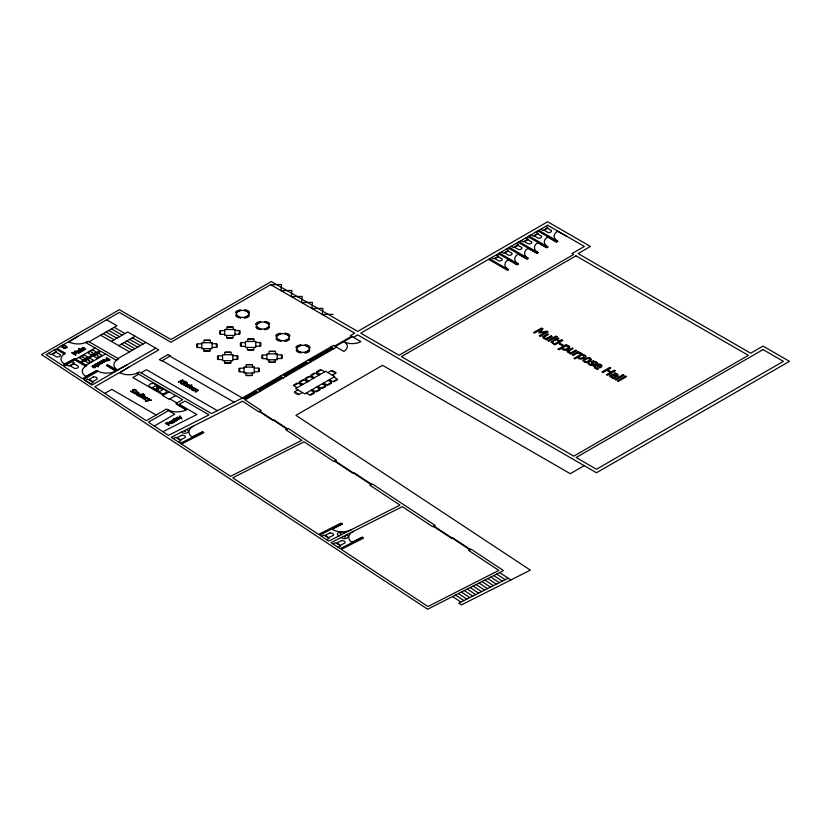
<?xml version="1.0" encoding="UTF-8"?>
<svg xmlns="http://www.w3.org/2000/svg" width="831" height="831" viewBox="0 0 831 831"><rect width="100%" height="100%" fill="white"/><g stroke="black" fill="none" stroke-linecap="round" stroke-linejoin="round"><path stroke-width="1.25" d="M558.12 349.207L559.107 349.789L561.569 348.355C563.958 353.404 574.855 345.935 566.545 345.488L567.158 345.135L566.171 344.553L558.12 349.217M585.564 357.008L585.793 356.219M585.751 356.613L585.408 355.533L583.767 354.795M593.895 366.097L595.183 368.268L597.686 369.151L598.767 368.528L598.195 368.424M567.178 351.16L567.885 352.541L570.492 353.102L569.837 353.476L570.824 354.048L576.704 350.64L575.717 350.069L571.323 352.614L569.515 352.323M592.732 364.279C590.872 366.835 589.449 361.599 587.943 363.531L589.989 365.235L592.669 365.526L594.248 364.414L592.991 361.797M593.895 366.107L595.266 364.799M542.975 336.742L543.464 338.446M567.178 351.17L572.081 347.971L573.078 348.553L568.601 351.357L569.515 352.334M542.975 336.752L547.66 333.875L548.647 334.457L544.565 336.846L544.669 338.051L546.902 338.518L551.296 335.984L552.283 336.555L546.403 339.952L545.416 339.37L546.071 338.986L543.464 338.435M617.859 375.965L617.911 374.376L614.919 372.849L613.912 373.441L616.623 374.594L616.249 375.809L612.405 374.428L609.777 375.435L609.757 376.557L613.008 377.679L612.374 378.043M568.311 349.01L569.38 348.231M584.172 358.182L585.242 357.392M585.647 359.2C580.485 365.723 597.188 358.223 586.748 358.701M583.04 357.652L584.276 356.073L581.565 355.117L578.231 357.06L580.028 358.306M617.859 375.955L613.361 378.614L612.374 378.032M508.562 259.542L507.481 260.248A12.455 7.188 0 0 0 508.562 269.711L507.502 270.324L488.586 259.376M518.399 253.86L517.329 254.566A12.455 7.188 0 0 0 518.399 264.029L517.007 264.829L508.229 259.76M528.246 248.178L527.176 248.885A12.455 7.188 0 0 0 528.246 258.348L526.854 259.147L518.077 254.078M538.093 242.486L537.023 243.192A12.455 7.188 0 0 0 538.093 252.655L537.034 253.268M547.941 236.804L546.871 237.51A12.455 7.188 0 0 0 547.941 246.973L546.549 247.773L537.771 242.704M557.788 231.122L556.718 231.828A12.455 7.188 0 0 0 557.788 241.291L556.396 242.091L547.608 237.022M544.565 336.856L545.302 336.389M68.973 341.915L77.927 336.316M89.104 341.821L116.932 325.752L106.586 319.779M64.506 364.144L74.208 358.982M75.735 359.179L95.108 347.992M111.354 341.396L127.694 331.964L158.742 349.893L94.786 386.81L146.225 420.735L166.543 409.008L168.932 410.389M118.75 345.665L135.089 336.233M86.175 365.204L105.547 354.016M85.811 376.443L95.513 371.28M118.023 358.514L145.851 342.445M106.7 365.495L115.654 371.093M117.451 369.909L127.153 364.736M155.802 348.189L117.441 370.346L107.552 364.632L106.378 365.308L116.267 371.021L92.044 385.002L83.661 379.476L97.944 371.228L96.77 370.553L82.57 378.749L63.769 366.357L74.79 359.989L85.572 366.222L86.746 365.536L81.542 362.534L100.915 351.347L116.278 360.218L118.625 358.857L88.159 341.271L85.811 342.632L99.741 350.672L80.368 361.859L74.79 358.639L62.678 365.63L46.1 354.692L55.854 349.062L64.267 353.913L65.441 353.237L57.027 348.386L119.332 312.414L170.957 342.227L270.667 284.659L281.532 284.493L281.003 290.621L291.858 290.455L291.338 296.594L302.193 296.428L301.674 302.557L312.529 302.391L311.999 308.519L322.864 308.353L322.335 314.492L333.2 314.326M119.903 372.745L128.857 367.146M104.789 393.406L111.77 389.375L156.166 415.001M138.652 374.21L132.887 377.544L163.406 395.161M141 372.859L146.464 369.712L217.369 410.649M156.083 389.49L159.272 387.651M169.171 391.837L162.679 395.587L169.171 399.337L175.673 395.587M177.065 404.292L186.019 409.891M168.89 410.369L148.417 422.179L168.433 435.382L209.048 414.856L185.074 401.02L178.239 404.967M154.275 426.043L174.759 414.222L168.485 410.597M256 391.401L243.576 398.568L244.511 399.109L256.935 391.941M258.69 389.843L281.283 376.807M283.973 375.248L306.556 362.202M309.257 360.654L331.839 347.607M334.592 346.08L351.606 336.254M259.636 390.383L282.218 377.347M284.919 375.789L307.501 362.752M310.192 361.194L332.784 348.147M335.34 346.517L352.354 336.69M336.482 347.171L245.103 399.929L261.246 410.597L258.753 411.854L242.6 401.196L171.259 437.251L230.509 476.329L301.85 440.326L285.698 429.658L288.201 428.391L336.482 460.281L333.958 461.558L304.104 441.812L232.763 477.815L318.574 534.406L340.959 523.094L342.414 524.049L332.036 529.305M353.497 337.344L357.714 334.914L596.471 472.756L789.45 361.35L763.035 346.091L750.694 353.217L578.106 253.569L590.436 246.443L547.66 221.752L357.714 331.413L271.353 281.553L170.957 339.515L119.332 309.703L41.55 354.608L427.643 609.248L503.503 570.585L471.094 549.187L468.601 550.444L498.829 570.409L427.944 606.537L341.271 549.374L363.656 538.062L362.202 537.096L351.814 542.352M297.903 389.895L294.517 391.848L299.004 394.445L302.391 392.492M327.84 372.61L331.226 370.657L335.714 373.254L332.327 375.207M295.026 392.149L294.351 392.533L297.986 394.632L298.661 394.247M331.735 370.958L332.41 370.564L336.036 372.662L335.36 373.046M566.597 236.201L557.456 231.34M546.902 338.508L551.296 335.973M545.416 339.38L546.071 339.006M557.04 336.617L548.844 341.364L547.858 340.772L556.043 336.046L557.04 336.628M560.728 340.295L561.746 339.682L562.878 340.346L561.849 340.939L560.728 340.295L561.849 340.928M577.42 353.03L573.245 355.45L572.258 354.868L578.137 351.471L579.124 352.053L578.251 352.562C582.947 352.801 580.017 354.37 577.42 353.03L578.085 353.071M597.229 362.825L596.17 363.438L597.229 362.835L596.7 362.16L593.209 360.903M606.537 374.667L610.38 372.444L606.775 370.356L602.932 372.589L601.893 371.976L609.736 367.447L610.775 368.06L607.7 369.837L611.304 371.924L614.379 370.138L615.418 370.751L607.586 375.269L606.537 374.656M584.183 465.661L570.263 473.691L382.561 365.318L295.95 415.323L530.365 570.139L461.454 604.906L458.774 603.14L508.198 578.189M584.172 358.171L581.129 359.127L579.051 358.857L577.431 357.507L574.959 358.94L573.972 358.358L582.022 353.715L583.009 354.297L582.396 354.65L583.767 354.806M116.049 370.896L114.751 371.55A13.223 7.635 0 0 1 97.352 370.896M162.876 431.715L196.916 414.513L179.309 404.344M173.253 438.56L175.777 437.293L180.909 440.669L178.385 441.947M192.044 436.971L202.432 431.725L203.896 432.691L181.49 443.993M180.41 443.287L202.795 431.964M321.441 536.296L323.955 535.019L329.086 538.405L326.573 539.683M333.054 543.952L335.568 542.685L340.7 546.071L338.186 547.338M362.565 537.335L340.18 548.657L331.06 542.643L402.277 506.65L432.66 526.719L435.164 525.452L372.413 484.016L369.92 485.273L399.971 505.123L328.744 541.116L319.665 535.122L342.05 523.81L341.479 524.101M595.266 364.809C597.541 362.202 605.435 365.308 600.283 367.78L596.211 365.411L595.204 366.928L597.51 368.31M585.647 359.21L586.748 358.691M587.766 361.568L588.857 361.059M583.04 357.642L580.028 358.296M583.082 360.758C584.827 363.708 590.145 362.825 591.454 359.906A3.282 1.891 0 0 0 590.872 358.712L589.75 358.047M592.991 361.817L594.975 361.994L596.118 363.396L595.744 362.648M566.815 349.674L565.267 349.955M587.631 362.482L588.379 362.306M567.937 346.496L565.703 345.966L562.379 347.898C563.335 350.505 569.64 348.729 567.937 346.475M593.209 360.893L591.163 362.056L592.732 364.29M234.996 330.499L239.276 330.499L239.276 334.197L234.996 334.197M224.713 330.624L220.444 330.624L220.444 334.311L224.713 334.311M239.276 330.842L240.076 330.842L240.076 333.833L239.276 333.833M220.444 330.967L219.633 330.967L219.633 333.958L220.444 333.958M255.771 342.497L260.051 342.497L260.051 346.184L255.771 346.184M245.488 342.621L241.219 342.621L241.219 346.309L245.488 346.309M260.051 342.839L260.851 342.839L260.851 345.821L260.051 345.821M241.219 342.964L240.408 342.964L240.408 345.945L241.219 345.945M201.808 343.847L197.529 343.847L197.529 347.545L201.808 347.545M212.092 343.722L216.372 343.722L216.372 347.42L212.092 347.42M197.529 344.19L196.729 344.19L196.729 347.181L197.529 347.181M216.372 344.065L217.171 344.065L217.171 347.057L216.372 347.057M277.17 354.847L281.449 354.847L281.449 358.545L277.17 358.545M266.896 354.972L262.617 354.972L262.617 358.67L266.896 358.67M262.617 355.315L261.817 355.315L261.817 358.306L262.617 358.306M281.449 355.19L282.249 355.19L282.249 358.182L281.449 358.182M232.867 355.72L237.147 355.72L237.147 359.408L232.867 359.408M222.583 355.845L218.304 355.845L218.304 359.532L222.583 359.532M237.147 356.063L237.946 356.063L237.946 359.054L237.147 359.054M218.304 356.187L217.504 356.187L217.504 359.169L218.304 359.169M254.265 368.081L258.545 368.081L258.545 371.769L254.265 371.769M243.982 368.195L239.712 368.195L239.712 371.893L243.982 371.893M258.545 368.413L259.345 368.413L259.345 371.405L258.545 371.405M239.712 368.538L238.902 368.538L238.902 371.53L239.712 371.53M598.195 368.434L596.751 368.081M597.686 369.141L596.461 368.808M567.916 345.644L568.549 345.821M611.564 376.703L613.829 377.201L615.459 376.256C614.701 375.072 609.85 374.688 611.564 376.713L611.149 376.381M590.363 358.348L589.75 358.057A3.314 1.911 0 0 0 587.642 357.725L583.985 359.044L583.082 360.768M595.183 368.258L595.817 368.58M68.578 341.718L69.877 342.372A13.223 7.635 0 0 0 87.276 341.718M119.508 372.537L120.807 373.202A13.223 7.635 0 0 0 138.206 372.537M545.77 226.364L547.899 227.59L542.944 230.457L540.804 229.231M538.852 230.353L557.788 241.291M537.813 230.956L556.749 241.894M535.922 232.046L538.052 233.282L533.097 236.139L530.967 234.913M529.004 236.046L547.941 246.973M527.965 236.638L546.902 247.576M526.075 237.739L528.204 238.964L523.25 241.831L521.12 240.595M519.157 241.728L538.093 252.655M518.118 242.33L537.055 253.258L527.924 248.386M516.228 243.421L518.357 244.646L513.402 247.513L511.273 246.277M509.31 247.409L528.246 258.348M508.271 248.012L527.207 258.94M506.38 249.103L508.51 250.339L503.555 253.195L501.425 251.97M499.473 253.091L518.399 264.029M498.423 253.694L517.36 264.632M496.533 254.785L498.662 256.021L493.707 258.877L491.578 257.652M489.625 258.784L508.562 269.711M270.667 284.659L354.681 333.158L350.464 335.599L360.862 341.603A12.029 6.949 0 0 1 343.847 341.603A12.029 6.949 0 0 1 343.847 351.43L333.449 345.426L242.226 398.091L211.552 413.589L139.411 371.935L137.063 373.296L182.727 399.659L175.892 403.606L186.414 409.683L185.116 410.348A13.223 7.635 0 0 1 167.717 409.683M330.748 346.984L333.782 348.729M308.166 360.02L311.199 361.765M324.724 371.8L321.337 369.847L316.85 372.433L320.236 374.386M333.885 377.087L337.272 379.04L332.784 381.637L329.398 379.674M320.828 370.138L320.153 369.753L316.528 371.841L317.203 372.236M336.763 379.331L337.438 379.725L333.802 381.824L333.127 381.429M305.465 361.578L308.498 363.324M318.969 375.124L315.583 373.171L311.085 375.768L314.471 377.721M328.12 380.411L331.507 382.364L327.019 384.961L323.633 383.008M315.063 373.462L314.388 373.077L310.763 375.176L311.438 375.56M330.998 382.665L331.673 383.049L328.037 385.148L327.362 384.763M313.204 378.448L309.818 376.495L305.32 379.092L308.706 381.045M322.355 383.745L325.742 385.698L321.254 388.285L317.868 386.332M309.298 376.796L308.623 376.401L304.998 378.5L305.673 378.894M325.233 385.989L325.908 386.384L322.283 388.482L321.607 388.087M307.439 381.782L304.053 379.829L299.555 382.416L302.941 384.369M316.601 387.069L319.987 389.022L315.489 391.619L312.103 389.666M303.544 380.12L302.868 379.736L299.233 381.824L299.908 382.218M319.468 389.324L320.143 389.708L316.518 391.806L315.842 391.411M301.674 385.106L298.287 383.153L293.8 385.75L297.186 387.703M310.836 390.393L314.222 392.346L309.724 394.943L306.338 392.99M282.883 374.615L285.916 376.37M297.778 383.444L297.103 383.06L293.468 385.158L294.143 385.542M313.703 392.648L314.378 393.032L310.752 395.13L310.077 394.746M280.192 376.173L283.215 377.918M257.6 389.209L260.633 390.965M254.909 390.767L257.942 392.523M169.919 356.167L242.382 397.997M114.211 327.321L124.972 333.532M132.368 337.802L143.119 344.013M111.489 328.899L122.25 335.101M129.646 339.37L140.397 345.582M162.138 360.654L234.103 402.194M108.768 330.468L119.529 336.68M126.925 340.949L137.676 347.161M106.046 332.036L116.797 338.248M124.193 342.517L134.954 348.729M103.324 333.615L114.076 339.817M121.471 344.086L132.233 350.298M100.603 335.184L129.511 351.877M169.908 398.911L176.961 402.993M54.077 350.09L56.446 351.451L50.94 354.629L48.572 353.268M72.037 361.589L74.406 362.95L68.9 366.128L66.532 364.767M331.642 529.077L332.919 529.814A13.836 7.988 0 0 0 351.17 529.825M117.794 370.138L116.662 369.39A13.223 7.635 0 0 1 117.794 359.335M86.164 376.672L85.022 375.924A13.223 7.635 0 0 1 86.164 365.879M64.86 364.373L63.717 363.625A13.223 7.635 0 0 1 64.86 353.58M287.412 428.796L273.929 419.894L272.828 420.455L259.345 411.553M371.696 484.38L353.715 472.517L352.614 473.078L334.633 461.215M259.895 411.283L286.861 429.066M335.184 460.935L371.145 484.66M433.948 526.065L469.899 549.79L470.45 549.509L452.48 537.647L451.368 538.208L433.398 526.345M499.66 572.549L510.888 579.965M496.709 574.044L505.248 579.685M493.77 575.551L502.288 581.17M490.83 577.046L499.338 582.666M487.88 578.542L496.377 584.151M484.94 580.048L493.417 585.647M482.001 581.544L490.467 587.143M479.051 583.05L487.506 588.628M476.111 584.546L484.556 590.124M473.161 586.052L481.596 591.62M470.221 587.548L478.646 593.105M467.282 589.044L475.685 594.601M464.332 590.55L472.725 596.087M461.392 592.046L469.775 597.582M458.452 593.552L466.814 599.078M455.502 595.048L463.864 600.564M452.563 596.544L460.904 602.06M352.147 542.601L351.046 541.77A13.836 7.988 0 0 1 353.445 531.331M192.387 437.231L191.286 436.4A13.836 7.988 0 0 1 193.685 425.96M591.973 363.355L592.628 364.04M275.445 353.85L275.445 351.378L269.047 351.378L269.047 353.85M275.227 359.792L275.227 362.254L268.839 362.254L268.839 359.792M274.853 351.378L269.68 351.378M274.635 362.254L269.462 362.254M254.047 341.499L254.047 339.027L247.648 339.027L247.648 341.499M253.829 347.431L253.829 349.903L247.43 349.903L247.43 347.431M253.455 339.027L248.282 339.027M253.237 349.903L248.064 349.903M252.541 367.073L252.541 364.612L246.142 364.612L246.142 367.073M252.323 373.015L252.323 375.487L245.924 375.487L245.924 373.015M251.949 364.612L246.765 364.612M251.731 375.487L246.558 375.487M233.272 329.502L233.272 327.03L226.873 327.03L226.873 329.502M233.054 335.433L233.054 337.905L226.666 337.905L226.666 335.433M232.68 327.03L227.507 327.03M232.462 337.905L227.289 337.905M231.132 354.723L231.132 352.251L224.744 352.251L224.744 354.723M230.925 360.654L230.925 363.126L224.526 363.126L224.526 360.654M230.54 352.251L225.367 352.251M230.332 363.126L225.159 363.126M210.357 342.725L210.357 340.263L203.969 340.263L203.969 342.725M210.15 348.667L210.15 351.129L203.751 351.129L203.751 348.667M209.776 340.263L204.592 340.263M209.557 351.129L204.384 351.129M186.611 429.492A3.532 2.036 0 0 1 187.11 432.764A3.532 2.036 0 0 1 181.553 432.047M580.422 352.843A2.732 1.579 0 0 1 581.222 353.289M339.038 535.912A3.532 2.036 0 0 1 338.539 532.64A3.532 2.036 0 0 1 344.096 533.357M346.413 534.884A3.532 2.036 0 0 1 346.911 538.156A3.532 2.036 0 0 1 341.354 537.439M101.787 363.157L100.624 364.103L97.84 362.763L101.102 363.594L101.403 363.033L99.377 361.88L99.834 361.61L102.639 362.7L102.94 362.15L100.915 360.986L101.372 360.727L104.083 362.285L101.787 363.157M137.042 394.496L138.413 395.13L141.114 394.143L138.154 395.847L136.377 394.839L138.787 392.803L139.286 393.084L137.042 394.496M134.549 393.011L136.128 393.842L133.999 393.416A1.62 0.935 0 0 1 133.905 392.783C136.492 390.445 141.166 392.544 134.549 393.011M185.988 385.729L187.609 386.581L185.417 386.145A1.662 0.956 0 0 1 185.323 385.491L187.64 384.348L189.738 385.355L187.681 384.753L185.988 385.729M62.367 346.517C65.815 351.43 67.799 343.463 62.367 346.517M81.5 348.532C82.04 352.427 88.543 347.379 84.388 349.622A1.174 0.675 0 0 1 83.599 349.664L82.809 349.373C87.328 348.49 82.477 346.475 81.5 348.532M95.69 366.772C95.253 368.943 90.153 367.063 94.485 366.211L93.768 365.952A1.07 0.613 0 0 0 93.051 365.983C89.488 368.04 94.724 363.542 95.69 366.772M106.223 360.685C105.786 362.867 100.676 360.986 105.018 360.124L104.301 359.865A1.07 0.613 0 0 0 103.584 359.906C100.021 361.952 105.257 357.465 106.223 360.685M177.232 418.19L179.122 419.478L175.954 418.18L177.055 417.578A1.257 0.727 0 0 1 177.408 417.359L180.67 417.775L179.403 416.196L179.88 415.916L182.124 418.897L177.429 417.328L177.232 418.19M169.171 423.239L168.059 424.319L169.399 425.098L168.922 425.368L165.307 423.28L167.727 422.335L169.171 423.239M181.812 381.512L181.345 383.829L180.649 383.423L181.054 381.481L178.395 382.125L182.446 379.788L182.976 380.099L181.116 381.169L185.292 381.429L181.812 381.512M141.914 397.384C142.039 399.41 146.121 398.859 142.652 397.945A1.163 0.675 0 0 1 142.589 397.498L143.077 397.041C149.341 400.064 144.334 393.665 141.914 397.384M191.016 388.752C191.13 390.83 195.327 390.269 191.774 389.334A1.195 0.686 0 0 1 191.701 388.866L192.21 388.409C198.63 391.505 193.498 384.94 191.016 388.752M81.168 351.627C75.891 355.201 81.417 348.314 76.919 351.066L79.101 350.059L81.989 351.523L81.168 351.627M96.012 364.02L95.233 364.269C95.762 365.858 100.187 365.962 99.356 364.414C96.573 367.25 99.793 361.153 96.012 364.02M172.848 422.771C169.316 425.991 172.059 419.707 169.493 422.512C168.579 421.026 173.077 421.047 173.596 422.678L172.848 422.771M82.975 357.382L83.931 357.455L83.027 357.309M88.782 360.727L89.738 360.799L88.834 360.664M91.462 352.479L92.407 352.552L91.462 352.479M97.269 355.834L98.224 355.907L97.32 355.761M156.394 388.077L157.215 388.139L156.394 388.077M158.025 389.022L158.846 389.085L158.067 388.96M168.527 423.322L167.644 424.08L166.2 423.249L167.592 422.719L168.527 423.322M183.381 384.639C185.583 386.851 183.007 383.839 186.051 383.527L186.996 384.067L186.476 383.288L187.349 382.779L185.625 382.79L183.381 384.639M551.223 342.019L553.228 343.826C554.62 342.746 550.049 341.271 556.406 339.879L558.235 340.939L559.055 340.45L557.227 339.401L558.92 338.425L557.933 337.853L556.24 338.84L555.575 338.446L554.755 338.923L555.42 339.318L551.223 342.029M79.038 351.648L79.755 352.219L80.752 351.378L79.921 350.9L79.038 351.648M97.933 364.02L97.102 364.83L96.354 364.394L96.998 363.677L97.933 364.02M170.926 422.792L171.57 423.301L172.474 422.553L171.716 422.117L170.926 422.792M172.401 420.257L171.518 420.735L174.23 422.304L174.687 422.044L172.661 420.87L173.045 420.278L176.359 421.078L173.856 419.78L172.401 420.257M82.155 348.418L82.425 349.155L84.004 348.241L82.155 348.418M95.15 366.845L93.404 367.24L95.15 366.845M105.682 360.768L103.937 361.153L105.682 360.768M192.283 386.882L189.717 388.659L189.198 388.357L191.265 386.508L187.328 387.277L191.556 384.836L192.065 385.137L190.538 386.02L192.283 386.882M198.318 390.362L195.742 392.139L195.233 391.848L197.29 389.988L193.363 390.767L196.396 389.012L198.318 390.362M184.742 431.362L185.469 431.445L184.783 431.31M340.211 533.897L340.939 533.99L340.211 533.897M344.533 536.753L345.26 536.836L344.533 536.753M132.763 389.874C134.788 392.907 131.62 391.328 130.415 391.11C136.128 395.805 131.662 387.215 136.461 390.539L134.944 389.459A1.776 1.028 0 0 0 133.936 389.355L132.763 389.874M67.072 347.535L64.797 348.449L60.518 346.517L63.707 344.668L66.459 346.33L67.072 347.535M145.446 397.291L145.02 397.727L143.462 396.823L145.446 397.291M194.641 388.659L194.205 389.105L192.595 388.181L194.641 388.659M600.917 365.9L600.075 366.783L596.959 364.975L599.463 364.684L600.917 365.91M542.851 328.837L540.451 332.504L546.705 331.06L548.148 331.912L540.316 336.43L539.267 335.817L546.019 331.922L538.758 333.034L541.324 329.211L534.572 333.117L533.595 332.545L541.438 328.016L542.851 328.847M148.77 398.558L147.025 400.802L145.269 401.207L151.429 400.095L147.918 400.594L149.3 398.87L148.77 398.558M177.865 419.707L177.034 420.091L175.154 419.073L175.621 418.377L173.544 418.679L176.65 420.403L177.896 419.686M56.051 352.24L52.301 354.401L56.643 356.915A3.095 1.787 0 0 0 60.403 354.744L56.051 352.24M79.038 348.407L78.529 348.698L83.204 350.817L79.038 348.407M72.359 352.469L71.632 352.884L75.621 355.19L76.12 354.91L72.681 352.926L76.369 353.487L75.07 351.534L79.038 353.217L75.05 350.911L74.312 351.336L75.569 353.175L72.359 352.469M84.326 354.941L79.35 357.808L82.736 359.761L87.712 356.894L84.326 354.941M92.812 350.038L87.837 352.905L91.223 354.868L96.199 351.991L92.812 350.038M74.011 363.729L70.251 365.9L74.593 368.413A3.095 1.787 0 0 0 78.353 366.242L74.011 363.729M90.132 358.296L85.167 361.163L88.543 363.116L93.519 360.249L90.132 358.296M98.619 353.393L93.643 356.26L97.03 358.213L102.005 355.346L98.619 353.393M94.578 364.643L94.121 364.902L98.359 366.824L94.578 364.643M106.545 357.735L106.067 358.016L107.801 359.023L106.191 359.948L108.227 359.262L109.245 359.854L107.563 360.831L110.159 359.823L106.545 357.735M87.681 379.196L85.313 380.556L90.818 383.745L93.186 382.374L87.681 379.196M93.384 376.91L89.031 379.424L92.792 381.595L97.134 379.081A3.095 1.787 0 0 0 93.384 376.91M240.471 310.15L235.557 312.986A4.56 2.628 0 0 1 240.471 310.15M168.007 354.557L159.303 359.584L161.65 360.934L170.355 355.917L168.007 354.557M249.165 315.167L244.252 318.003A4.56 2.628 0 0 0 249.165 315.167M260.622 321.784L255.709 324.62A4.56 2.628 0 0 1 260.622 321.784M155.771 385.626L152.582 387.475L159.583 391.515L162.772 389.677L155.771 385.626M143.005 393.894L138.891 396.273L143.503 394.185L143.005 393.894M144.241 394.611L140.127 396.979L144.739 394.891L144.241 394.611M269.306 326.801L264.393 329.637A4.56 2.628 0 0 0 269.306 326.801M147.16 397.634L144.199 399.337L144.698 399.628C145.02 397.82 150.951 399.15 147.212 398.174L147.16 397.634M184.669 382.239L181.636 383.995L185.188 382.54L184.669 382.239M185.677 381.626L185.147 381.928L186.258 381.959L185.677 381.626M280.764 333.418L275.85 336.254A4.56 2.628 0 0 1 280.764 333.418M289.458 338.435L284.545 341.271A4.56 2.628 0 0 0 289.458 338.435M300.915 345.042L296.002 347.877A4.56 2.628 0 0 1 300.915 345.042M309.61 350.059L304.697 352.905A4.56 2.628 0 0 0 309.61 350.059M547.66 225.253L360.747 333.158L399.046 355.273L573.619 254.483L572.04 253.569L584.37 246.443L547.66 225.253M498.309 256.727L494.933 258.68L498.839 260.934A2.784 1.61 0 0 0 502.225 258.981L498.309 256.727M508.156 251.035L504.77 252.988L508.686 255.252A2.784 1.61 0 0 0 512.062 253.299L508.156 251.035M518.004 245.353L514.618 247.306L518.534 249.56A2.784 1.61 0 0 0 521.91 247.607L518.004 245.353M527.851 239.671L524.465 241.624L528.381 243.878A2.784 1.61 0 0 0 531.757 241.925L527.851 239.671M537.699 233.989L534.312 235.942L538.228 238.196A2.784 1.61 0 0 0 541.604 236.243L537.699 233.989M547.546 228.296L544.16 230.249L548.065 232.514A2.784 1.61 0 0 0 551.452 230.561L547.546 228.296M325.575 371.312L295.639 388.586L304.8 393.884L334.737 376.599L325.575 371.312M575.966 255.844L401.394 356.624L573.774 456.146L748.347 355.367L575.966 255.844M559.803 340.887L553.924 344.294L554.911 344.865L560.8 341.458L559.803 340.887M560.032 343.296L559.076 343.857L562.047 345.571L563.003 345.01L560.032 343.296M622.97 374.688L614.774 379.424L615.761 379.996L623.956 375.259L622.97 374.688M625.431 376.111L617.236 380.847L618.233 381.419L626.418 376.682L625.431 376.111M763.035 349.591L576.122 457.507L596.471 469.255L783.384 361.35L763.035 349.591M181.719 435.236L177.096 437.573L180.597 439.879L185.22 437.542A3.095 1.787 0 0 0 181.719 435.236M329.907 532.962L325.285 535.299L328.785 537.615L333.408 535.278A3.095 1.787 0 0 0 329.907 532.962M341.52 540.628L336.898 542.965L340.398 545.271L345.021 542.934A3.095 1.787 0 0 0 341.52 540.628M234.996 329.502L224.713 329.502L224.713 335.433L234.996 335.433L234.996 329.502M255.771 341.499L245.488 341.499L245.488 347.431L255.771 347.431L255.771 341.499M212.092 342.725L201.808 342.725L201.808 348.667L212.092 348.667L212.092 342.725M277.17 353.85L266.896 353.85L266.896 359.792L277.17 359.792L277.17 353.85M232.867 354.723L222.583 354.723L222.583 360.654L232.867 360.654L232.867 354.723M254.265 367.073L243.982 367.073L243.982 373.015L254.265 373.015L254.265 367.073M249.435 312.82L244.522 309.984A4.56 2.628 0 0 1 249.435 312.82M269.576 324.443L264.674 321.607A4.56 2.628 0 0 1 269.576 324.443M289.728 336.077L284.815 333.241A4.56 2.628 0 0 1 289.728 336.077M309.88 347.711L304.967 344.875A4.56 2.628 0 0 1 309.88 347.711M240.741 317.837L235.827 315.001A4.56 2.628 0 0 0 240.741 317.837M260.892 329.471L255.979 326.635A4.56 2.628 0 0 0 260.892 329.471M281.044 341.094L276.131 338.259A4.56 2.628 0 0 0 281.044 341.094M301.186 352.728L296.272 349.893A4.56 2.628 0 0 0 301.186 352.728M166.47 390.861L153.704 383.496A3.937 2.275 0 0 0 149.009 386.197L161.785 393.572A3.937 2.275 0 0 0 166.47 390.861M299.669 351.773A6.16 3.553 0 0 0 309.236 349.041A6.16 3.553 0 0 0 300.365 345.623A6.16 3.553 0 0 0 299.669 351.773M279.517 340.139A6.16 3.553 0 0 0 289.084 337.407A6.16 3.553 0 0 0 280.213 333.989A6.16 3.553 0 0 0 279.517 340.139M259.376 328.505A6.16 3.553 0 0 0 268.932 325.773A6.16 3.553 0 0 0 260.061 322.355A6.16 3.553 0 0 0 259.376 328.505M239.224 316.871A6.16 3.553 0 0 0 248.791 314.139A6.16 3.553 0 0 0 239.91 310.721A6.16 3.553 0 0 0 239.224 316.871"/></g></svg>
